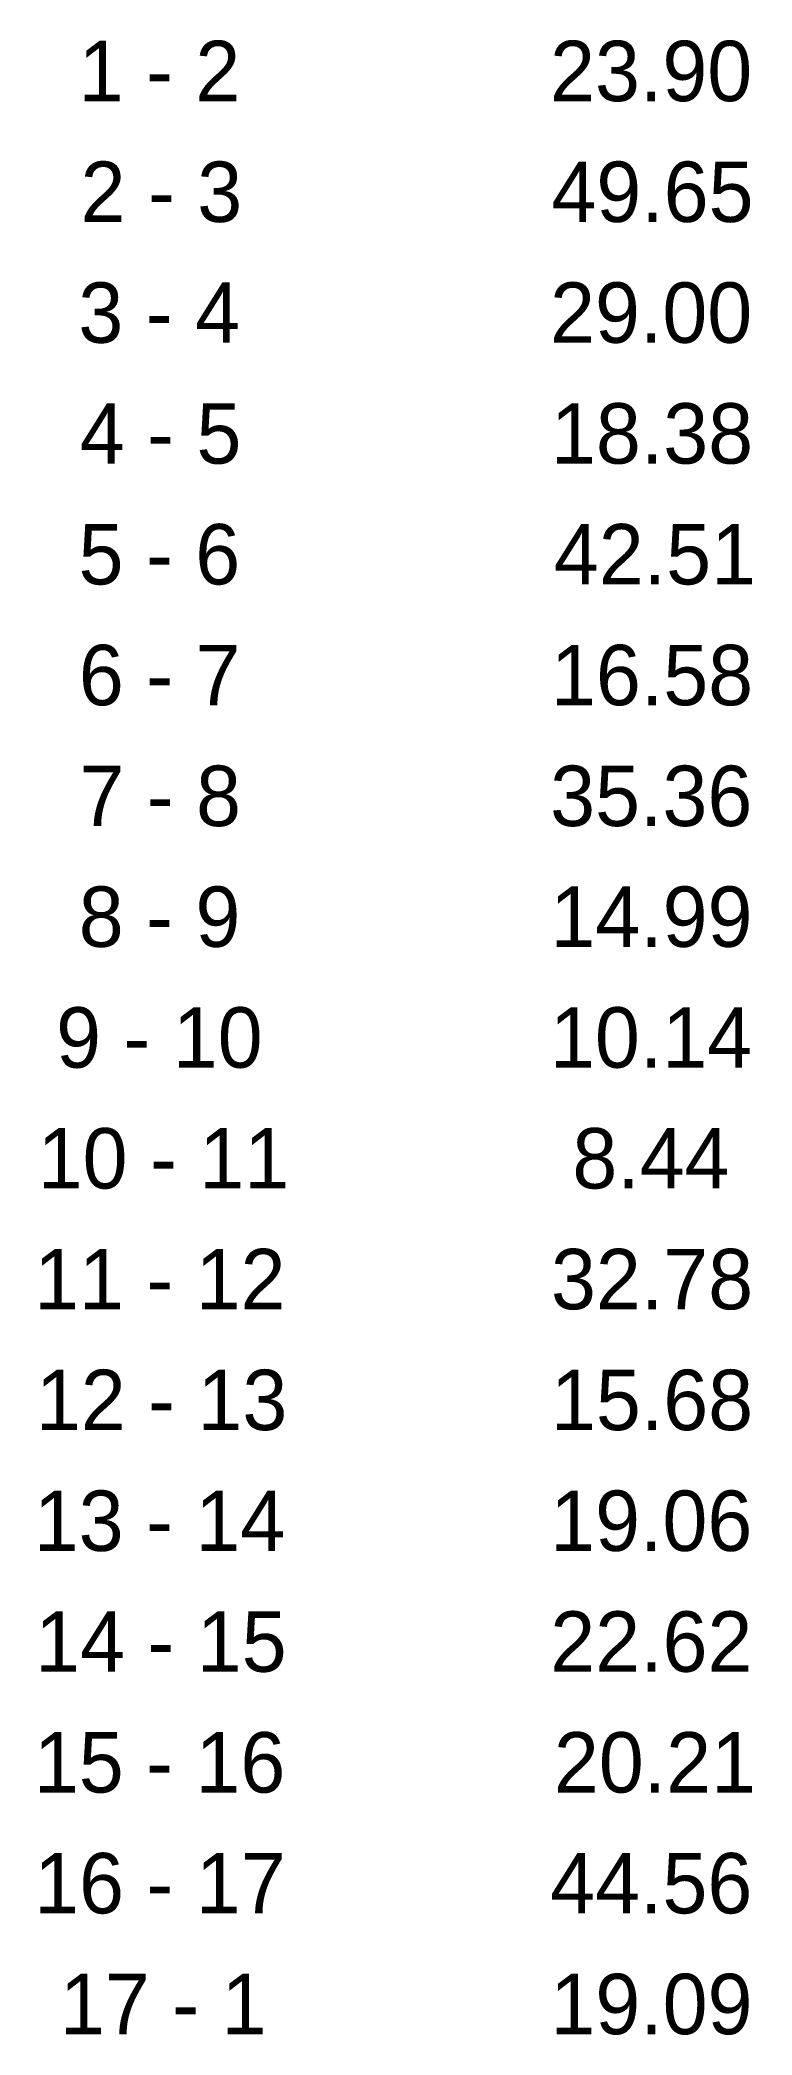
# Model space of a CAD drawing. Extents: x 530973 to 534484, y 1848144 to 1848816.
# Drawn here: x 530973.5 to 531044.2, y 1848143.8 to 1848342 of the extents above.
import ezdxf

# ---------------------------------------------------------------- set-up
doc = ezdxf.new("R2010")
doc.units = 0
doc.layers.add('Level 52', color=7, linetype='Continuous')

msp = doc.modelspace()

# ---------------------------------------------------------------- texts
at = {"layer": 'Level 52'}
for s, p in [('1 - 2', (530977.31, 1848335.89)), ('23.90', (531024.14, 1848335.89)), ('2 - 3', (530977.5, 1848323.89)), ('49.65', (531024.27, 1848323.89)), ('3 - 4', (530977.28, 1848311.89)), ('29.00', (531024.14, 1848311.89)), ('4 - 5', (530977.42, 1848299.89)), ('18.38', (531024.23, 1848299.89)), ('5 - 6', (530977.3, 1848287.89)), ('42.51', (531024.52, 1848287.89)), ('6 - 7', (530977.33, 1848275.89)), ('16.58', (531024.23, 1848275.89)), ('7 - 8', (530977.38, 1848263.89)), ('35.36', (531024.15, 1848263.89)), ('8 - 9', (530977.32, 1848251.89)), ('14.99', (531024.17, 1848251.89)), ('9 - 10', (530975.07, 1848239.89)), ('10.14', (531024.13, 1848239.89)), ('10 - 11', (530973.24, 1848227.89)), ('8.44', (531026.35, 1848227.89)), ('11 - 12', (530972.88, 1848215.89)), ('32.78', (531024.23, 1848215.89)), ('12 - 13', (530973.06, 1848203.89)), ('15.68', (531024.23, 1848203.89)), ('13 - 14', (530972.85, 1848191.89)), ('19.06', (531024.15, 1848191.89)), ('14 - 15', (530972.99, 1848179.89)), ('22.62', (531024.16, 1848179.89)), ('15 - 16', (530972.86, 1848167.89)), ('20.21', (531024.52, 1848167.89)), ('16 - 17', (530972.89, 1848155.89)), ('44.56', (531024.15, 1848155.89)), ('17 - 1', (530975.45, 1848143.89)), ('19.09', (531024.17, 1848143.89))]:
    msp.add_text(s, height=6, dxfattribs=at).set_placement(p)

doc.saveas('drawing.dxf')
